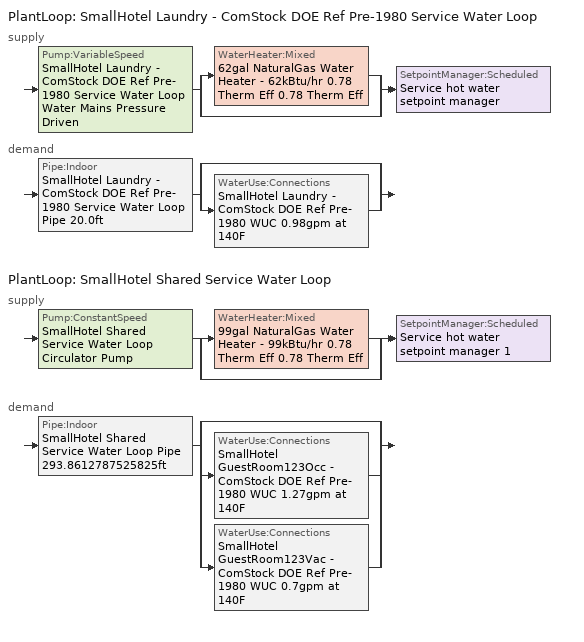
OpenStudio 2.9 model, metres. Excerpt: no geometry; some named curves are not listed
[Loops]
PlantLoop 'SmallHotel Laundry - ComStock DOE Ref Pre-1980 Service Water Loop'
 supply: Pump:VariableSpeed 'SmallHotel Laundry - ComStock DOE Ref Pre-1980 Service Water Loop Water Mains Pressure Driven' > split
  | WaterHeater:Mixed '62gal NaturalGas Water Heater - 62kBtu/hr 0.78 Therm Eff 0.78 Therm Eff'
  | bypass
  join > SetpointManager:Scheduled 'Service hot water setpoint manager'
 demand: Pipe:Indoor 'SmallHotel Laundry - ComStock DOE Ref Pre-1980 Service Water Loop Pipe 20.0ft' > split
  | bypass
  | WaterUse:Connections 'SmallHotel Laundry - ComStock DOE Ref Pre-1980 WUC 0.98gpm at 140F'
PlantLoop 'SmallHotel Shared Service Water Loop'
 supply: Pump:ConstantSpeed 'SmallHotel Shared Service Water Loop Circulator Pump' > split
  | WaterHeater:Mixed '99gal NaturalGas Water Heater - 99kBtu/hr 0.78 Therm Eff 0.78 Therm Eff'
  | bypass
  join > SetpointManager:Scheduled 'Service hot water setpoint manager 1'
 demand: Pipe:Indoor 'SmallHotel Shared Service Water Loop Pipe 293.8612787525825ft' > split
  | bypass
  | WaterUse:Connections 'SmallHotel GuestRoom123Occ - ComStock DOE Ref Pre-1980 WUC 1.27gpm at 140F'
  | WaterUse:Connections 'SmallHotel GuestRoom123Vac - ComStock DOE Ref Pre-1980 WUC 0.7gpm at 140F'
[Construction]
Uninsulated copper pipe 0.75in type L: Copper pipe 0.75in type L
Uninsulated copper pipe 0.75in type L 1: Copper pipe 0.75in type L 1
[Material] Roughness=Smooth; Thickness {m}=0.001143; Conductivity {W/m-K}=386; Density {kg/m3}=8906.27; Specific Heat {J/kg-K}=385.1856; Thermal Absorptance=0.9; Solar Absorptance=0.7; Visible Absorptance=0.7
Copper pipe 0.75in type L; Copper pipe 0.75in type L 1
[Sizing:Zone] Zone Cooling Design Supply Air Temperature Input Method=SupplyAirTemperature; Zone Cooling Design Supply Air Temperature Difference {deltaC}=11.11; Zone Heating Design Supply Air Temperature Input Method=SupplyAirTemperature; Zone Heating Design Supply Air Temperature Difference {deltaC}=11.11; Zone Heating Design Supply Air Humidity Ratio {kg-H2O/kg-air}=0.008; Cooling Design Air Flow Method=DesignDay; Heating Design Air Flow Method=DesignDay; Account for Dedicated Outdoor Air System=No; Dedicated Outdoor Air System Control Strategy=NeutralSupplyAir; Dedicated Outdoor Air Low Setpoint Temperature for Design {C}=autosize; Dedicated Outdoor Air High Setpoint Temperature for Design {C}=autosize
Name | Zone Cooling Design Supply Air Temperature {C} | Zone Heating Design Supply Air Temperature {C} | Zone Cooling Design Supply Air Humidity Ratio {kg-H2O/kg-air}
Zone SmallHotel Office B  - Story Ground; Zone SmallHotel Office C  - Story Ground; Zone SmallHotel GuestRoom123Occ A  - Story Ground; Zone SmallHotel Corridor B  - Story Ground; Zone SmallHotel GuestRoom123Occ C  - Story Ground; Zone SmallHotel GuestLounge A  - Story Ground; Zone SmallHotel GuestLounge B  - Story Ground; Zone SmallHotel GuestLounge C  - Story Ground; Zone SmallHotel GuestRoom123Vac A end_b - Story Ground; Zone SmallHotel GuestRoom123Vac B end_b - Story Ground; Zone SmallHotel GuestRoom123Vac C end_b - Story Ground; Zone SmallHotel GuestRoom123Occ A end_a - Story Top; Zone SmallHotel Corridor B end_a - Story Top; Zone SmallHotel GuestRoom123Occ C end_a - Story Top; Zone SmallHotel GuestRoom123Occ A  - Story Top; Zone SmallHotel Corridor B  - Story Top; Zone SmallHotel GuestRoom123Occ C  - Story Top; Zone SmallHotel GuestRoom123Occ A end_b - Story Top; Zone SmallHotel Corridor B end_b - Story Top; Zone SmallHotel GuestRoom123Occ C end_b - Story Top | 13.8889 | 50 | 0.008
Zone SmallHotel Storage A  - Story Ground; Zone SmallHotel Storage B  - Story Ground; Zone SmallHotel Storage C  - Story Ground; Zone SmallHotel Stair A  - Story Ground; Zone SmallHotel Stair B  - Story Ground; Zone SmallHotel Stair C  - Story Ground | 14 | 40 | 0.0085
[Zone equipment]
Zone SmallHotel GuestRoom123Vac A end_a - Story Ground: Zone SmallHotel GuestRoom123Vac A end_a - Story Ground PTHP
Zone SmallHotel GuestRoom123Vac B end_a - Story Ground: Zone SmallHotel GuestRoom123Vac B end_a - Story Ground PTHP
Zone SmallHotel GuestRoom123Vac C end_a - Story Ground: Zone SmallHotel GuestRoom123Vac C end_a - Story Ground PTHP
Zone SmallHotel GuestRoom123Vac A  - Story Ground: Zone SmallHotel GuestRoom123Vac A  - Story Ground PTHP
Zone SmallHotel GuestRoom123Vac B  - Story Ground: Zone SmallHotel GuestRoom123Vac B  - Story Ground PTHP
Zone SmallHotel GuestRoom123Vac C  - Story Ground: Zone SmallHotel GuestRoom123Vac C  - Story Ground PTHP
Zone SmallHotel Exercise A  - Story Ground: Zone SmallHotel Exercise A  - Story Ground PTHP
Zone SmallHotel Exercise B  - Story Ground: Zone SmallHotel Exercise B  - Story Ground PTHP
Zone SmallHotel Exercise C  - Story Ground: Zone SmallHotel Exercise C  - Story Ground PTHP
Zone SmallHotel Mechanical A  - Story Ground: Zone SmallHotel Mechanical A  - Story Ground PTHP
Zone SmallHotel Mechanical B  - Story Ground: Zone SmallHotel Mechanical B  - Story Ground PTHP
Zone SmallHotel Mechanical C  - Story Ground: Zone SmallHotel Mechanical C  - Story Ground PTHP
Zone SmallHotel PublicRestroom A  - Story Ground: Zone SmallHotel PublicRestroom A  - Story Ground Exhaust Fan, Zone SmallHotel PublicRestroom A  - Story Ground PTHP
Zone SmallHotel PublicRestroom B  - Story Ground: Zone SmallHotel PublicRestroom B  - Story Ground Exhaust Fan, Zone SmallHotel PublicRestroom B  - Story Ground PTHP
Zone SmallHotel PublicRestroom C  - Story Ground: Zone SmallHotel PublicRestroom C  - Story Ground Exhaust Fan, Zone SmallHotel PublicRestroom C  - Story Ground PTHP
Zone SmallHotel StaffLounge A  - Story Ground: Zone SmallHotel StaffLounge A  - Story Ground PTHP
Zone SmallHotel StaffLounge B  - Story Ground: Zone SmallHotel StaffLounge B  - Story Ground PTHP
Zone SmallHotel StaffLounge C  - Story Ground: Zone SmallHotel StaffLounge C  - Story Ground PTHP
Zone SmallHotel Meeting A  - Story Ground: Zone SmallHotel Meeting A  - Story Ground PTHP
Zone SmallHotel Meeting B  - Story Ground: Zone SmallHotel Meeting B  - Story Ground PTHP
Zone SmallHotel Meeting C  - Story Ground: Zone SmallHotel Meeting C  - Story Ground PTHP
Zone SmallHotel Laundry A  - Story Ground: Zone SmallHotel Laundry A  - Story Ground PTHP
Zone SmallHotel Laundry B  - Story Ground: Zone SmallHotel Laundry B  - Story Ground PTHP
Zone SmallHotel Laundry C  - Story Ground: Zone SmallHotel Laundry C  - Story Ground PTHP
Zone SmallHotel Office A  - Story Ground: Zone SmallHotel Office A  - Story Ground PTHP
Zone SmallHotel Office B  - Story Ground: Zone SmallHotel Office B  - Story Ground PTHP
Zone SmallHotel Office C  - Story Ground: Zone SmallHotel Office C  - Story Ground PTHP
Zone SmallHotel Storage A  - Story Ground: Zone SmallHotel Storage A  - Story Ground Electric Baseboard
Zone SmallHotel Storage B  - Story Ground: Zone SmallHotel Storage B  - Story Ground Electric Baseboard
Zone SmallHotel Storage C  - Story Ground: Zone SmallHotel Storage C  - Story Ground Electric Baseboard
Zone SmallHotel GuestRoom123Occ A  - Story Ground: Zone SmallHotel GuestRoom123Occ A  - Story Ground PTHP
Zone SmallHotel Corridor B  - Story Ground: Zone SmallHotel Corridor B  - Story Ground PTHP
Zone SmallHotel GuestRoom123Occ C  - Story Ground: Zone SmallHotel GuestRoom123Occ C  - Story Ground PTHP
Zone SmallHotel Stair A  - Story Ground: Zone SmallHotel Stair A  - Story Ground Electric Baseboard
Zone SmallHotel Stair B  - Story Ground: Zone SmallHotel Stair B  - Story Ground Electric Baseboard
Zone SmallHotel Stair C  - Story Ground: Zone SmallHotel Stair C  - Story Ground Electric Baseboard
Zone SmallHotel GuestLounge A  - Story Ground: Zone SmallHotel GuestLounge A  - Story Ground PTHP
Zone SmallHotel GuestLounge B  - Story Ground: Zone SmallHotel GuestLounge B  - Story Ground PTHP
Zone SmallHotel GuestLounge C  - Story Ground: Zone SmallHotel GuestLounge C  - Story Ground PTHP
Zone SmallHotel GuestRoom123Vac A end_b - Story Ground: Zone SmallHotel GuestRoom123Vac A end_b - Story Ground PTHP
Zone SmallHotel GuestRoom123Vac B end_b - Story Ground: Zone SmallHotel GuestRoom123Vac B end_b - Story Ground PTHP
Zone SmallHotel GuestRoom123Vac C end_b - Story Ground: Zone SmallHotel GuestRoom123Vac C end_b - Story Ground PTHP
Zone SmallHotel GuestRoom123Occ A end_a - Story Top: Zone SmallHotel GuestRoom123Occ A end_a - Story Top PTHP
Zone SmallHotel Corridor B end_a - Story Top: Zone SmallHotel Corridor B end_a - Story Top PTHP
Zone SmallHotel GuestRoom123Occ C end_a - Story Top: Zone SmallHotel GuestRoom123Occ C end_a - Story Top PTHP
Zone SmallHotel GuestRoom123Occ A  - Story Top: Zone SmallHotel GuestRoom123Occ A  - Story Top PTHP
Zone SmallHotel Corridor B  - Story Top: Zone SmallHotel Corridor B  - Story Top PTHP
Zone SmallHotel GuestRoom123Occ C  - Story Top: Zone SmallHotel GuestRoom123Occ C  - Story Top PTHP
Zone SmallHotel GuestRoom123Occ A end_b - Story Top: Zone SmallHotel GuestRoom123Occ A end_b - Story Top PTHP
Zone SmallHotel Corridor B end_b - Story Top: Zone SmallHotel Corridor B end_b - Story Top PTHP
Zone SmallHotel GuestRoom123Occ C end_b - Story Top: Zone SmallHotel GuestRoom123Occ C end_b - Story Top PTHP
[Fan:ZoneExhaust] Availability Schedule=Always On Discrete; Fan Total Efficiency=0.0273754; Pressure Rise {Pa}=124.544; Flow Fraction Schedule=Always On Discrete; System Availability Manager Coupling Mode=Decoupled
Name | Maximum Flow Rate {m3/s}
Zone SmallHotel PublicRestroom A  - Story Ground Exhaust Fan; Zone SmallHotel PublicRestroom C  - Story Ground Exhaust Fan | 0.0178953
Zone SmallHotel PublicRestroom B  - Story Ground Exhaust Fan | 0.127571
[WaterUse:Connections]
Name | Water Use Equipment Name 1
SmallHotel GuestRoom123Occ - ComStock DOE Ref Pre-1980 WUC 1.27gpm at 140F | SmallHotel GuestRoom123Occ - ComStock DOE Ref Pre-1980 Service Water Use 1.27gpm at 140F
SmallHotel GuestRoom123Vac - ComStock DOE Ref Pre-1980 WUC 0.7gpm at 140F | SmallHotel GuestRoom123Vac - ComStock DOE Ref Pre-1980 Service Water Use 0.7gpm at 140F
SmallHotel Laundry - ComStock DOE Ref Pre-1980 WUC 0.98gpm at 140F | SmallHotel Laundry - ComStock DOE Ref Pre-1980 Service Water Use 0.98gpm at 140F
[WaterUse:Equipment:Definition] Target Temperature Schedule=Mixed Water At Faucet Temp - 140F; Sensible Fraction Schedule=Fraction Sensible - 0.2; Latent Fraction Schedule=Fraction Latent - 0.05
Name | Peak Flow Rate {m3/s}
SmallHotel GuestRoom123Occ - ComStock DOE Ref Pre-1980 Service Water Use Def 1.27gpm | 8.02305e-05
SmallHotel GuestRoom123Vac - ComStock DOE Ref Pre-1980 Service Water Use Def 0.7gpm | 4.38604e-05
SmallHotel Laundry - ComStock DOE Ref Pre-1980 Service Water Use Def 0.98gpm | 6.16747e-05
[WaterUse:Equipment]
Name | Water Use Equipment Definition | Flow Rate Fraction Schedule
SmallHotel GuestRoom123Occ - ComStock DOE Ref Pre-1980 Service Water Use 1.27gpm at 140F | SmallHotel GuestRoom123Occ - ComStock DOE Ref Pre-1980 Service Water Use Def 1.27gpm | HotelSmall GuestRoom_SHW_Sch
SmallHotel GuestRoom123Vac - ComStock DOE Ref Pre-1980 Service Water Use 0.7gpm at 140F | SmallHotel GuestRoom123Vac - ComStock DOE Ref Pre-1980 Service Water Use Def 0.7gpm | HotelSmall GuestRoom_SHW_Sch
SmallHotel Laundry - ComStock DOE Ref Pre-1980 Service Water Use 0.98gpm at 140F | SmallHotel Laundry - ComStock DOE Ref Pre-1980 Service Water Use Def 0.98gpm | HotelSmall LaundryRoom_SHW_Sch
[PlantLoop] Glycol Concentration=0; Maximum Loop Temperature {C}=60; Minimum Loop Temperature {C}=10; Plant Loop Volume {m3}=Autocalculate; Load Distribution Scheme=Optimal
SmallHotel Laundry - ComStock DOE Ref Pre-1980 Service Water Loop; SmallHotel Shared Service Water Loop
[Sizing:Plant] Loop Type=Heating; Design Loop Exit Temperature {C}=60; Loop Design Temperature Difference {deltaC}=5; Sizing Option=NonCoincident; Zone Timesteps in Averaging Window=1; Coincident Sizing Factor Mode=None
SmallHotel Laundry - ComStock DOE Ref Pre-1980 Service Water Loop; SmallHotel Shared Service Water Loop
[SetpointManager:Scheduled] Control Variable=Temperature; Schedule=Service Water Loop Temp - 140F
Name | Setpoint Node or NodeList
Service hot water setpoint manager | SmallHotel Laundry - ComStock DOE Ref Pre-1980 Service Water Loop Supply Outlet Node
Service hot water setpoint manager 1 | SmallHotel Shared Service Water Loop Supply Outlet Node
[Pump:VariableSpeed]
SmallHotel Laundry - ComStock DOE Ref Pre-1980 Service Water Loop Water Mains Pressure Driven: Rated Pump Head {Pa}=0.001; Motor Efficiency=0.825; Coefficient 1 of the Part Load Performance Curve=0; Coefficient 2 of the Part Load Performance Curve=3.2485; Coefficient 3 of the Part Load Performance Curve=-4.7443; Coefficient 4 of the Part Load Performance Curve=2.5294; Pump Control Type=Intermittent; Skin Loss Radiative Fraction=0.5; Design Power Sizing Method=PowerPerFlowPerPressure; Design Electric Power per Unit Flow Rate {W/(m3/s)}=348701.1; Design Shaft Power per Unit Flow Rate per Unit Head {W-s/m3-Pa}=1.28205; Design Minimum Flow Rate Fraction=0
[WaterHeater:Mixed] Setpoint Temperature Schedule=Service Water Loop Temp - 140F; Deadband Temperature Difference {deltaC}=2; Maximum Temperature Limit {C}=60; Heater Control Type=Cycle; Heater Fuel Type=NaturalGas; Heater Thermal Efficiency=0.78; Off Cycle Parasitic Fuel Consumption Rate {W}=0; Off Cycle Parasitic Fuel Type=NaturalGas; Off Cycle Parasitic Heat Fraction to Tank=0; On Cycle Parasitic Fuel Consumption Rate {W}=0; On Cycle Parasitic Fuel Type=NaturalGas; On Cycle Parasitic Heat Fraction to Tank=0; Ambient Temperature Indicator=Schedule; Ambient Temperature Schedule=Water Heater Ambient Temp Schedule - 70.0f; Off Cycle Loss Coefficient to Ambient Temperature {W/K}=5.99799; On Cycle Loss Coefficient to Ambient Temperature {W/K}=5.99799; Use Side Effectiveness=1; Source Side Effectiveness=1; Use Side Design Flow Rate {m3/s}=autosize; Source Side Design Flow Rate {m3/s}=autosize; Indirect Water Heating Recovery Time {hr}=1.5; Source Side Flow Control Mode=IndirectHeatPrimarySetpoint
Name | Tank Volume {m3} | Heater Maximum Capacity {W}
62gal NaturalGas Water Heater - 62kBtu/hr 0.78 Therm Eff 0.78 Therm Eff | 0.23313 | 18049.2
99gal NaturalGas Water Heater - 99kBtu/hr 0.78 Therm Eff 0.78 Therm Eff | 0.375251 | 29052.4
[Pipe:Indoor] Environment Type=Schedule; Pipe Inside Diameter {m}=0.019939
Name | Construction | Ambient Temperature Schedule | Ambient Air Velocity Schedule | Pipe Length {m}
SmallHotel Laundry - ComStock DOE Ref Pre-1980 Service Water Loop Pipe 20.0ft | Uninsulated copper pipe 0.75in type L | SmallHotel Laundry - ComStock DOE Ref Pre-1980 Service Water Loop Piping Air Temp - 70F | SmallHotel Laundry - ComStock DOE Ref Pre-1980 Service Water Loop Piping Air Velocity - 0.67mph | 6.096
SmallHotel Shared Service Water Loop Pipe 293.8612787525825ft | Uninsulated copper pipe 0.75in type L 1 | SmallHotel Shared Service Water Loop Piping Air Temp - 70F | SmallHotel Shared Service Water Loop Piping Air Velocity - 0.67mph | 89.5689
[Pump:ConstantSpeed]
SmallHotel Shared Service Water Loop Circulator Pump: Rated Flow Rate {m3/s}=autosize; Rated Pump Head {Pa}=29890.7; Rated Power Consumption {W}=autosize; Motor Efficiency=0.825; Fraction of Motor Inefficiencies to Fluid Stream=0; Pump Control Type=Intermittent; Design Power Sizing Method=PowerPerFlowPerPressure; Design Electric Power per Unit Flow Rate {W/(m3/s)}=348701.1; Design Shaft Power per Unit Flow Rate per Unit Head {W-s/m3-Pa}=1.28205
[Fan:OnOff] Availability Schedule=Always On Discrete; Fan Total Efficiency=0.1595; Pressure Rise {Pa}=331.288; Maximum Flow Rate {m3/s}=autosize; Motor Efficiency=0.29; Motor In Airstream Fraction=1
Name | Fan Power Ratio Function of Speed Ratio Curve | Fan Efficiency Ratio Function of Speed Ratio Curve
Zone SmallHotel GuestRoom123Occ A  - Story Ground PTHP Fan | Fan On Off Power Curve | Fan On Off Efficiency Curve
Zone SmallHotel GuestRoom123Occ C  - Story Ground PTHP Fan | Fan On Off Power Curve 1 | Fan On Off Efficiency Curve 1
Zone SmallHotel GuestRoom123Vac A  - Story Ground PTHP Fan | Fan On Off Power Curve 2 | Fan On Off Efficiency Curve 2
Zone SmallHotel GuestRoom123Vac A end_a - Story Ground PTHP Fan | Fan On Off Power Curve 3 | Fan On Off Efficiency Curve 3
Zone SmallHotel GuestRoom123Vac A end_b - Story Ground PTHP Fan | Fan On Off Power Curve 4 | Fan On Off Efficiency Curve 4
Zone SmallHotel GuestRoom123Vac B  - Story Ground PTHP Fan | Fan On Off Power Curve 5 | Fan On Off Efficiency Curve 5
Zone SmallHotel GuestRoom123Vac B end_a - Story Ground PTHP Fan | Fan On Off Power Curve 6 | Fan On Off Efficiency Curve 6
Zone SmallHotel GuestRoom123Vac B end_b - Story Ground PTHP Fan | Fan On Off Power Curve 7 | Fan On Off Efficiency Curve 7
Zone SmallHotel GuestRoom123Vac C  - Story Ground PTHP Fan | Fan On Off Power Curve 8 | Fan On Off Efficiency Curve 8
Zone SmallHotel GuestRoom123Vac C end_a - Story Ground PTHP Fan | Fan On Off Power Curve 9 | Fan On Off Efficiency Curve 9
Zone SmallHotel GuestRoom123Vac C end_b - Story Ground PTHP Fan | Fan On Off Power Curve 10 | Fan On Off Efficiency Curve 10
Zone SmallHotel Corridor B  - Story Ground PTHP Fan | Fan On Off Power Curve 11 | Fan On Off Efficiency Curve 11
Zone SmallHotel Exercise A  - Story Ground PTHP Fan | Fan On Off Power Curve 12 | Fan On Off Efficiency Curve 12
Zone SmallHotel Exercise B  - Story Ground PTHP Fan | Fan On Off Power Curve 13 | Fan On Off Efficiency Curve 13
Zone SmallHotel Exercise C  - Story Ground PTHP Fan | Fan On Off Power Curve 14 | Fan On Off Efficiency Curve 14
Zone SmallHotel GuestLounge A  - Story Ground PTHP Fan | Fan On Off Power Curve 15 | Fan On Off Efficiency Curve 15
Zone SmallHotel GuestLounge B  - Story Ground PTHP Fan | Fan On Off Power Curve 16 | Fan On Off Efficiency Curve 16
Zone SmallHotel GuestLounge C  - Story Ground PTHP Fan | Fan On Off Power Curve 17 | Fan On Off Efficiency Curve 17
Zone SmallHotel Laundry A  - Story Ground PTHP Fan | Fan On Off Power Curve 18 | Fan On Off Efficiency Curve 18
Zone SmallHotel Laundry B  - Story Ground PTHP Fan | Fan On Off Power Curve 19 | Fan On Off Efficiency Curve 19
Zone SmallHotel Laundry C  - Story Ground PTHP Fan | Fan On Off Power Curve 20 | Fan On Off Efficiency Curve 20
Zone SmallHotel Mechanical A  - Story Ground PTHP Fan | Fan On Off Power Curve 21 | Fan On Off Efficiency Curve 21
Zone SmallHotel Mechanical B  - Story Ground PTHP Fan | Fan On Off Power Curve 22 | Fan On Off Efficiency Curve 22
Zone SmallHotel Mechanical C  - Story Ground PTHP Fan | Fan On Off Power Curve 23 | Fan On Off Efficiency Curve 23
Zone SmallHotel Meeting A  - Story Ground PTHP Fan | Fan On Off Power Curve 24 | Fan On Off Efficiency Curve 24
Zone SmallHotel Meeting B  - Story Ground PTHP Fan | Fan On Off Power Curve 25 | Fan On Off Efficiency Curve 25
Zone SmallHotel Meeting C  - Story Ground PTHP Fan | Fan On Off Power Curve 26 | Fan On Off Efficiency Curve 26
Zone SmallHotel Office A  - Story Ground PTHP Fan | Fan On Off Power Curve 27 | Fan On Off Efficiency Curve 27
Zone SmallHotel Office B  - Story Ground PTHP Fan | Fan On Off Power Curve 28 | Fan On Off Efficiency Curve 28
Zone SmallHotel Office C  - Story Ground PTHP Fan | Fan On Off Power Curve 29 | Fan On Off Efficiency Curve 29
Zone SmallHotel PublicRestroom A  - Story Ground PTHP Fan | Fan On Off Power Curve 30 | Fan On Off Efficiency Curve 30
Zone SmallHotel PublicRestroom B  - Story Ground PTHP Fan | Fan On Off Power Curve 31 | Fan On Off Efficiency Curve 31
Zone SmallHotel PublicRestroom C  - Story Ground PTHP Fan | Fan On Off Power Curve 32 | Fan On Off Efficiency Curve 32
Zone SmallHotel StaffLounge A  - Story Ground PTHP Fan | Fan On Off Power Curve 33 | Fan On Off Efficiency Curve 33
Zone SmallHotel StaffLounge B  - Story Ground PTHP Fan | Fan On Off Power Curve 34 | Fan On Off Efficiency Curve 34
Zone SmallHotel StaffLounge C  - Story Ground PTHP Fan | Fan On Off Power Curve 35 | Fan On Off Efficiency Curve 35
Zone SmallHotel GuestRoom123Occ A  - Story Top PTHP Fan | Fan On Off Power Curve 36 | Fan On Off Efficiency Curve 36
Zone SmallHotel GuestRoom123Occ A end_a - Story Top PTHP Fan | Fan On Off Power Curve 37 | Fan On Off Efficiency Curve 37
Zone SmallHotel GuestRoom123Occ A end_b - Story Top PTHP Fan | Fan On Off Power Curve 38 | Fan On Off Efficiency Curve 38
Zone SmallHotel GuestRoom123Occ C  - Story Top PTHP Fan | Fan On Off Power Curve 39 | Fan On Off Efficiency Curve 39
Zone SmallHotel GuestRoom123Occ C end_a - Story Top PTHP Fan | Fan On Off Power Curve 40 | Fan On Off Efficiency Curve 40
Zone SmallHotel GuestRoom123Occ C end_b - Story Top PTHP Fan | Fan On Off Power Curve 41 | Fan On Off Efficiency Curve 41
Zone SmallHotel Corridor B  - Story Top PTHP Fan | Fan On Off Power Curve 42 | Fan On Off Efficiency Curve 42
Zone SmallHotel Corridor B end_a - Story Top PTHP Fan | Fan On Off Power Curve 43 | Fan On Off Efficiency Curve 43
Zone SmallHotel Corridor B end_b - Story Top PTHP Fan | Fan On Off Power Curve 44 | Fan On Off Efficiency Curve 44
[Coil:Heating:DX:SingleSpeed] Availability Schedule=Always On Discrete; Rated Total Heating Capacity {W}=Autosize; Rated Air Flow Rate {m3/s}=Autosize; Rated Supply Fan Power Per Volume Flow Rate {W/(m3/s)}=773.3; Total Heating Capacity Function of Temperature Curve=DXHEAT-NECB2011-REF-CAPFT; Total Heating Capacity Function of Flow Fraction Curve=DXHEAT-NECB2011-REF-CAPFFLOW; Energy Input Ratio Function of Temperature Curve=DXHEAT-NECB2011-REF-EIRFT; Energy Input Ratio Function of Flow Fraction Curve=DXHEAT-NECB2011-REF-EIRFFLOW; Part Load Fraction Correlation Curve=DXHEAT-NECB2011-REF-PLFFPLR; Defrost Strategy=ReverseCycle; Defrost Control=OnDemand; Defrost Time Period Fraction=0.166667; Resistive Defrost Heater Capacity {W}=2000
Name | Rated COP {W/W} | Defrost Energy Input Ratio Function of Temperature Curve
Zone SmallHotel GuestRoom123Occ A  - Story Ground PTHP Htg Coil 16 Clg kBtu/hr 2.5COPH 17 Clg kBtu/hr 2.5COPH | 2.67202 | Zone SmallHotel GuestRoom123Occ A  - Story Ground PTHP Htg Coil Defrost EIR Func of Temp Curve
Zone SmallHotel GuestRoom123Occ C  - Story Ground PTHP Htg Coil 15 Clg kBtu/hr 2.5COPH 16 Clg kBtu/hr 2.5COPH | 2.67161 | Zone SmallHotel GuestRoom123Occ C  - Story Ground PTHP Htg Coil Defrost EIR Func of Temp Curve
Zone SmallHotel GuestRoom123Vac A  - Story Ground PTHP Htg Coil 14 Clg kBtu/hr 2.5COPH 16 Clg kBtu/hr 2.5COPH | 2.6714 | Zone SmallHotel GuestRoom123Vac A  - Story Ground PTHP Htg Coil Defrost EIR Func of Temp Curve
Zone SmallHotel GuestRoom123Vac A end_a - Story Ground PTHP Htg Coil 7 Clg kBtu/hr 2.7COPH 8 Clg kBtu/hr 2.7COPH | 2.85862 | Zone SmallHotel GuestRoom123Vac A end_a - Story Ground PTHP Htg Coil Defrost EIR Func of Temp Curve
Zone SmallHotel GuestRoom123Vac A end_b - Story Ground PTHP Htg Coil 8 Clg kBtu/hr 2.7COPH 9 Clg kBtu/hr 2.7COPH | 2.84114 | Zone SmallHotel GuestRoom123Vac A end_b - Story Ground PTHP Htg Coil Defrost EIR Func of Temp Curve
Zone SmallHotel GuestRoom123Vac B  - Story Ground PTHP Htg Coil 54 Clg kBtu/hr 2.5COPH 59 Clg kBtu/hr 2.5COPH | 2.68766 | Zone SmallHotel GuestRoom123Vac B  - Story Ground PTHP Htg Coil Defrost EIR Func of Temp Curve
Zone SmallHotel GuestRoom123Vac B end_a - Story Ground PTHP Htg Coil 28 Clg kBtu/hr 2.5COPH 31 Clg kBtu/hr 2.5COPH | 2.67707 | Zone SmallHotel GuestRoom123Vac B end_a - Story Ground PTHP Htg Coil Defrost EIR Func of Temp Curve
Zone SmallHotel GuestRoom123Vac B end_b - Story Ground PTHP Htg Coil 37 Clg kBtu/hr 2.5COPH 42 Clg kBtu/hr 2.5COPH | 2.68135 | Zone SmallHotel GuestRoom123Vac B end_b - Story Ground PTHP Htg Coil Defrost EIR Func of Temp Curve
Zone SmallHotel GuestRoom123Vac C  - Story Ground PTHP Htg Coil 13 Clg kBtu/hr 2.6COPH 15 Clg kBtu/hr 2.5COPH | 2.67639 | Zone SmallHotel GuestRoom123Vac C  - Story Ground PTHP Htg Coil Defrost EIR Func of Temp Curve
Zone SmallHotel GuestRoom123Vac C end_a - Story Ground PTHP Htg Coil 6 Clg kBtu/hr 2.7COPH 7 Clg kBtu/hr 2.7COPH | 2.8854 | Zone SmallHotel GuestRoom123Vac C end_a - Story Ground PTHP Htg Coil Defrost EIR Func of Temp Curve
Zone SmallHotel GuestRoom123Vac C end_b - Story Ground PTHP Htg Coil 7 Clg kBtu/hr 2.7COPH 8 Clg kBtu/hr 2.7COPH | 2.86982 | Zone SmallHotel GuestRoom123Vac C end_b - Story Ground PTHP Htg Coil Defrost EIR Func of Temp Curve
Zone SmallHotel Corridor B  - Story Ground PTHP Htg Coil 4 Clg kBtu/hr 2.7COPH 4 Clg kBtu/hr 2.7COPH | 2.88825 | Zone SmallHotel Corridor B  - Story Ground PTHP Htg Coil Defrost EIR Func of Temp Curve
Zone SmallHotel Exercise A  - Story Ground PTHP Htg Coil 4 Clg kBtu/hr 2.7COPH 4 Clg kBtu/hr 2.7COPH | 2.88824 | Zone SmallHotel Exercise A  - Story Ground PTHP Htg Coil Defrost EIR Func of Temp Curve
Zone SmallHotel Exercise B  - Story Ground PTHP Htg Coil 26 Clg kBtu/hr 2.5COPH 28 Clg kBtu/hr 2.5COPH | 2.67592 | Zone SmallHotel Exercise B  - Story Ground PTHP Htg Coil Defrost EIR Func of Temp Curve
Zone SmallHotel Exercise C  - Story Ground PTHP Htg Coil 4 Clg kBtu/hr 2.7COPH 4 Clg kBtu/hr 2.7COPH | 2.88832 | Zone SmallHotel Exercise C  - Story Ground PTHP Htg Coil Defrost EIR Func of Temp Curve
Zone SmallHotel GuestLounge A  - Story Ground PTHP Htg Coil 11 Clg kBtu/hr 2.6COPH 12 Clg kBtu/hr 2.6COPH | 2.76035 | Zone SmallHotel GuestLounge A  - Story Ground PTHP Htg Coil Defrost EIR Func of Temp Curve
Zone SmallHotel GuestLounge B  - Story Ground PTHP Htg Coil 49 Clg kBtu/hr 2.5COPH 49 Clg kBtu/hr 2.5COPH | 2.68391 | Zone SmallHotel GuestLounge B  - Story Ground PTHP Htg Coil Defrost EIR Func of Temp Curve
Zone SmallHotel GuestLounge C  - Story Ground PTHP Htg Coil 10 Clg kBtu/hr 2.6COPH 11 Clg kBtu/hr 2.6COPH | 2.7804 | Zone SmallHotel GuestLounge C  - Story Ground PTHP Htg Coil Defrost EIR Func of Temp Curve
Zone SmallHotel Laundry A  - Story Ground PTHP Htg Coil 8 Clg kBtu/hr 2.7COPH 9 Clg kBtu/hr 2.7COPH | 2.83401 | Zone SmallHotel Laundry A  - Story Ground PTHP Htg Coil Defrost EIR Func of Temp Curve
Zone SmallHotel Laundry B  - Story Ground PTHP Htg Coil 46 Clg kBtu/hr 2.5COPH 51 Clg kBtu/hr 2.5COPH | 2.68459 | Zone SmallHotel Laundry B  - Story Ground PTHP Htg Coil Defrost EIR Func of Temp Curve
Zone SmallHotel Laundry C  - Story Ground PTHP Htg Coil 8 Clg kBtu/hr 2.7COPH 8 Clg kBtu/hr 2.7COPH | 2.85128 | Zone SmallHotel Laundry C  - Story Ground PTHP Htg Coil Defrost EIR Func of Temp Curve
Zone SmallHotel Mechanical A  - Story Ground PTHP Htg Coil 1 Clg kBtu/hr 2.7COPH 1 Clg kBtu/hr 2.7COPH | 2.88698 | Zone SmallHotel Mechanical A  - Story Ground PTHP Htg Coil Defrost EIR Func of Temp Curve
Zone SmallHotel Mechanical B  - Story Ground PTHP Htg Coil 5 Clg kBtu/hr 2.7COPH 5 Clg kBtu/hr 2.7COPH | 2.88841 | Zone SmallHotel Mechanical B  - Story Ground PTHP Htg Coil Defrost EIR Func of Temp Curve
Zone SmallHotel Mechanical C  - Story Ground PTHP Htg Coil 1 Clg kBtu/hr 2.7COPH 1 Clg kBtu/hr 2.7COPH | 2.88699 | Zone SmallHotel Mechanical C  - Story Ground PTHP Htg Coil Defrost EIR Func of Temp Curve
Zone SmallHotel Meeting A  - Story Ground PTHP Htg Coil 7 Clg kBtu/hr 2.7COPH 7 Clg kBtu/hr 2.7COPH | 2.88919 | Zone SmallHotel Meeting A  - Story Ground PTHP Htg Coil Defrost EIR Func of Temp Curve
Zone SmallHotel Meeting B  - Story Ground PTHP Htg Coil 31 Clg kBtu/hr 2.5COPH 31 Clg kBtu/hr 2.5COPH | 2.67702 | Zone SmallHotel Meeting B  - Story Ground PTHP Htg Coil Defrost EIR Func of Temp Curve
Zone SmallHotel Meeting C  - Story Ground PTHP Htg Coil 6 Clg kBtu/hr 2.7COPH 6 Clg kBtu/hr 2.7COPH | 2.88911 | Zone SmallHotel Meeting C  - Story Ground PTHP Htg Coil Defrost EIR Func of Temp Curve
Zone SmallHotel Office A  - Story Ground PTHP Htg Coil 6 Clg kBtu/hr 2.7COPH 7 Clg kBtu/hr 2.7COPH | 2.88917 | Zone SmallHotel Office A  - Story Ground PTHP Htg Coil Defrost EIR Func of Temp Curve
Zone SmallHotel Office B  - Story Ground PTHP Htg Coil 27 Clg kBtu/hr 2.5COPH 28 Clg kBtu/hr 2.5COPH | 2.67618 | Zone SmallHotel Office B  - Story Ground PTHP Htg Coil Defrost EIR Func of Temp Curve
Zone SmallHotel Office C  - Story Ground PTHP Htg Coil 5 Clg kBtu/hr 2.7COPH 6 Clg kBtu/hr 2.7COPH | 2.88894 | Zone SmallHotel Office C  - Story Ground PTHP Htg Coil Defrost EIR Func of Temp Curve
Zone SmallHotel PublicRestroom A  - Story Ground PTHP Htg Coil 1 Clg kBtu/hr 2.7COPH 1 Clg kBtu/hr 2.7COPH | 2.88702 | Zone SmallHotel PublicRestroom A  - Story Ground PTHP Htg Coil Defrost EIR Func of Temp Curve
Zone SmallHotel PublicRestroom B  - Story Ground PTHP Htg Coil 5 Clg kBtu/hr 2.7COPH 4 Clg kBtu/hr 2.7COPH | 2.88829 | Zone SmallHotel PublicRestroom B  - Story Ground PTHP Htg Coil Defrost EIR Func of Temp Curve
Zone SmallHotel PublicRestroom C  - Story Ground PTHP Htg Coil 1 Clg kBtu/hr 2.7COPH 1 Clg kBtu/hr 2.7COPH | 2.88699 | Zone SmallHotel PublicRestroom C  - Story Ground PTHP Htg Coil Defrost EIR Func of Temp Curve
Zone SmallHotel StaffLounge A  - Story Ground PTHP Htg Coil 3 Clg kBtu/hr 2.7COPH 3 Clg kBtu/hr 2.7COPH | 2.88791 | Zone SmallHotel StaffLounge A  - Story Ground PTHP Htg Coil Defrost EIR Func of Temp Curve
Zone SmallHotel StaffLounge B  - Story Ground PTHP Htg Coil 18 Clg kBtu/hr 2.5COPH 17 Clg kBtu/hr 2.5COPH | 2.67211 | Zone SmallHotel StaffLounge B  - Story Ground PTHP Htg Coil Defrost EIR Func of Temp Curve
Zone SmallHotel StaffLounge C  - Story Ground PTHP Htg Coil 3 Clg kBtu/hr 2.7COPH 3 Clg kBtu/hr 2.7COPH | 2.88782 | Zone SmallHotel StaffLounge C  - Story Ground PTHP Htg Coil Defrost EIR Func of Temp Curve
Zone SmallHotel GuestRoom123Occ A  - Story Top PTHP Htg Coil 187 Clg kBtu/hr 2.5COPH 202 Clg kBtu/hr 2.5COPH | 2.74053 | Zone SmallHotel GuestRoom123Occ A  - Story Top PTHP Htg Coil Defrost EIR Func of Temp Curve
Zone SmallHotel GuestRoom123Occ A end_a - Story Top PTHP Htg Coil 32 Clg kBtu/hr 2.5COPH 34 Clg kBtu/hr 2.5COPH | 2.67835 | Zone SmallHotel GuestRoom123Occ A end_a - Story Top PTHP Htg Coil Defrost EIR Func of Temp Curve
Zone SmallHotel GuestRoom123Occ A end_b - Story Top PTHP Htg Coil 38 Clg kBtu/hr 2.5COPH 37 Clg kBtu/hr 2.5COPH | 2.67948 | Zone SmallHotel GuestRoom123Occ A end_b - Story Top PTHP Htg Coil Defrost EIR Func of Temp Curve
Zone SmallHotel GuestRoom123Occ C  - Story Top PTHP Htg Coil 177 Clg kBtu/hr 2.5COPH 192 Clg kBtu/hr 2.5COPH | 2.73677 | Zone SmallHotel GuestRoom123Occ C  - Story Top PTHP Htg Coil Defrost EIR Func of Temp Curve
Zone SmallHotel GuestRoom123Occ C end_a - Story Top PTHP Htg Coil 30 Clg kBtu/hr 2.5COPH 33 Clg kBtu/hr 2.5COPH | 2.67784 | Zone SmallHotel GuestRoom123Occ C end_a - Story Top PTHP Htg Coil Defrost EIR Func of Temp Curve
Zone SmallHotel GuestRoom123Occ C end_b - Story Top PTHP Htg Coil 37 Clg kBtu/hr 2.5COPH 36 Clg kBtu/hr 2.5COPH | 2.67913 | Zone SmallHotel GuestRoom123Occ C end_b - Story Top PTHP Htg Coil Defrost EIR Func of Temp Curve
Zone SmallHotel Corridor B  - Story Top PTHP Htg Coil 64 Clg kBtu/hr 2.5COPH 64 Clg kBtu/hr 2.5COPH | 2.68922 | Zone SmallHotel Corridor B  - Story Top PTHP Htg Coil Defrost EIR Func of Temp Curve
Zone SmallHotel Corridor B end_a - Story Top PTHP Htg Coil 12 Clg kBtu/hr 2.6COPH 13 Clg kBtu/hr 2.6COPH | 2.73166 | Zone SmallHotel Corridor B end_a - Story Top PTHP Htg Coil Defrost EIR Func of Temp Curve
Zone SmallHotel Corridor B end_b - Story Top PTHP Htg Coil 17 Clg kBtu/hr 2.5COPH 16 Clg kBtu/hr 2.5COPH | 2.67163 | Zone SmallHotel Corridor B end_b - Story Top PTHP Htg Coil Defrost EIR Func of Temp Curve
[Coil:Cooling:DX:SingleSpeed] Availability Schedule=Always On Discrete; Rated Total Cooling Capacity {W}=autosize; Rated Sensible Heat Ratio=autosize; Rated Air Flow Rate {m3/s}=autosize; Rated Evaporator Fan Power Per Volume Flow Rate {W/(m3/s)}=773.3; Total Cooling Capacity Function of Temperature Curve=HPACCoolCapFT; Total Cooling Capacity Function of Flow Fraction Curve=HPACCoolCapFFF; Energy Input Ratio Function of Temperature Curve=HPACCOOLEIRFT; Energy Input Ratio Function of Flow Fraction Curve=HPACCOOLEIRFFF; Part Load Fraction Correlation Curve=HPACCOOLPLFFPLR; Condenser Type=AirCooled; Evaporative Condenser Effectiveness=0; Evaporative Condenser Air Flow Rate {m3/s}=Autosize; Evaporative Condenser Pump Rated Power Consumption {W}=Autosize; Crankcase Heater Capacity {W}=0; Maximum Outdoor Dry-Bulb Temperature for Crankcase Heater Operation {C}=0; Basin Heater Capacity {W/K}=0; Basin Heater Setpoint Temperature {C}=10
Name | Rated COP {W/W}
Zone SmallHotel GuestRoom123Occ A  - Story Ground PTHP Clg Coil 16kBtu/hr 7.6EER 17kBtu/hr 7.6EER; Zone SmallHotel GuestRoom123Occ C  - Story Ground PTHP Clg Coil 15kBtu/hr 7.7EER 16kBtu/hr 7.6EER; Zone SmallHotel GuestRoom123Vac A  - Story Ground PTHP Clg Coil 14kBtu/hr 7.8EER 16kBtu/hr 7.6EER; Zone SmallHotel GuestRoom123Vac B  - Story Ground PTHP Clg Coil 54kBtu/hr 7.6EER 59kBtu/hr 7.6EER; Zone SmallHotel GuestRoom123Vac B end_a - Story Ground PTHP Clg Coil 28kBtu/hr 7.6EER 31kBtu/hr 7.6EER; Zone SmallHotel GuestRoom123Vac B end_b - Story Ground PTHP Clg Coil 37kBtu/hr 7.6EER 42kBtu/hr 7.6EER; Zone SmallHotel Exercise B  - Story Ground PTHP Clg Coil 26kBtu/hr 7.6EER 28kBtu/hr 7.6EER; Zone SmallHotel GuestLounge B  - Story Ground PTHP Clg Coil 49kBtu/hr 7.6EER 49kBtu/hr 7.6EER; Zone SmallHotel Laundry B  - Story Ground PTHP Clg Coil 46kBtu/hr 7.6EER 51kBtu/hr 7.6EER; Zone SmallHotel Meeting B  - Story Ground PTHP Clg Coil 31kBtu/hr 7.6EER 31kBtu/hr 7.6EER; Zone SmallHotel Office B  - Story Ground PTHP Clg Coil 27kBtu/hr 7.6EER 28kBtu/hr 7.6EER; Zone SmallHotel StaffLounge B  - Story Ground PTHP Clg Coil 18kBtu/hr 7.6EER 17kBtu/hr 7.6EER; Zone SmallHotel GuestRoom123Occ A  - Story Top PTHP Clg Coil 187kBtu/hr 7.6EER 202kBtu/hr 7.6EER; Zone SmallHotel GuestRoom123Occ A end_a - Story Top PTHP Clg Coil 32kBtu/hr 7.6EER 34kBtu/hr 7.6EER; Zone SmallHotel GuestRoom123Occ A end_b - Story Top PTHP Clg Coil 38kBtu/hr 7.6EER 37kBtu/hr 7.6EER; Zone SmallHotel GuestRoom123Occ C  - Story Top PTHP Clg Coil 177kBtu/hr 7.6EER 192kBtu/hr 7.6EER; Zone SmallHotel GuestRoom123Occ C end_a - Story Top PTHP Clg Coil 30kBtu/hr 7.6EER 33kBtu/hr 7.6EER; Zone SmallHotel GuestRoom123Occ C end_b - Story Top PTHP Clg Coil 37kBtu/hr 7.6EER 36kBtu/hr 7.6EER; Zone SmallHotel Corridor B  - Story Top PTHP Clg Coil 64kBtu/hr 7.6EER 64kBtu/hr 7.6EER; Zone SmallHotel Corridor B end_b - Story Top PTHP Clg Coil 17kBtu/hr 7.6EER 16kBtu/hr 7.6EER | 2.6668
Zone SmallHotel GuestRoom123Vac A end_a - Story Ground PTHP Clg Coil 7kBtu/hr 8.8EER 8kBtu/hr 8.7EER | 3.03292
Zone SmallHotel GuestRoom123Vac A end_b - Story Ground PTHP Clg Coil 8kBtu/hr 8.8EER 9kBtu/hr 8.6EER | 2.99874
Zone SmallHotel GuestRoom123Vac C  - Story Ground PTHP Clg Coil 13kBtu/hr 7.9EER 15kBtu/hr 7.6EER | 2.67693
Zone SmallHotel GuestRoom123Vac C end_a - Story Ground PTHP Clg Coil 6kBtu/hr 8.9EER 7kBtu/hr 8.9EER | 3.08529
Zone SmallHotel GuestRoom123Vac C end_b - Story Ground PTHP Clg Coil 7kBtu/hr 8.9EER 8kBtu/hr 8.8EER | 3.05481
Zone SmallHotel Corridor B  - Story Ground PTHP Clg Coil 4kBtu/hr 8.9EER 4kBtu/hr 8.9EER; Zone SmallHotel Exercise A  - Story Ground PTHP Clg Coil 4kBtu/hr 8.9EER 4kBtu/hr 8.9EER; Zone SmallHotel Exercise C  - Story Ground PTHP Clg Coil 4kBtu/hr 8.9EER 4kBtu/hr 8.9EER; Zone SmallHotel Mechanical A  - Story Ground PTHP Clg Coil 1kBtu/hr 8.9EER 1kBtu/hr 8.9EER; Zone SmallHotel Mechanical B  - Story Ground PTHP Clg Coil 5kBtu/hr 8.9EER 5kBtu/hr 8.9EER; Zone SmallHotel Mechanical C  - Story Ground PTHP Clg Coil 1kBtu/hr 8.9EER 1kBtu/hr 8.9EER; Zone SmallHotel Meeting A  - Story Ground PTHP Clg Coil 7kBtu/hr 8.9EER 7kBtu/hr 8.9EER; Zone SmallHotel Meeting C  - Story Ground PTHP Clg Coil 6kBtu/hr 8.9EER 6kBtu/hr 8.9EER; Zone SmallHotel Office A  - Story Ground PTHP Clg Coil 6kBtu/hr 8.9EER 7kBtu/hr 8.9EER; Zone SmallHotel Office C  - Story Ground PTHP Clg Coil 5kBtu/hr 8.9EER 6kBtu/hr 8.9EER; Zone SmallHotel PublicRestroom A  - Story Ground PTHP Clg Coil 1kBtu/hr 8.9EER 1kBtu/hr 8.9EER; Zone SmallHotel PublicRestroom B  - Story Ground PTHP Clg Coil 5kBtu/hr 8.9EER 4kBtu/hr 8.9EER; Zone SmallHotel PublicRestroom C  - Story Ground PTHP Clg Coil 1kBtu/hr 8.9EER 1kBtu/hr 8.9EER; Zone SmallHotel StaffLounge A  - Story Ground PTHP Clg Coil 3kBtu/hr 8.9EER 3kBtu/hr 8.9EER; Zone SmallHotel StaffLounge C  - Story Ground PTHP Clg Coil 3kBtu/hr 8.9EER 3kBtu/hr 8.9EER | 3.09297
Zone SmallHotel GuestLounge A  - Story Ground PTHP Clg Coil 11kBtu/hr 8.2EER 12kBtu/hr 8.1EER | 2.84086
Zone SmallHotel GuestLounge C  - Story Ground PTHP Clg Coil 10kBtu/hr 8.4EER 11kBtu/hr 8.2EER | 2.88003
Zone SmallHotel Laundry A  - Story Ground PTHP Clg Coil 8kBtu/hr 8.7EER 9kBtu/hr 8.6EER | 2.9848
Zone SmallHotel Laundry C  - Story Ground PTHP Clg Coil 8kBtu/hr 8.8EER 8kBtu/hr 8.7EER | 3.01857
Zone SmallHotel Corridor B end_a - Story Top PTHP Clg Coil 12kBtu/hr 8.0EER 13kBtu/hr 8.0EER | 2.78483
[Coil:Heating:Electric] Availability Schedule=Always On Discrete; Efficiency=1
Zone SmallHotel GuestRoom123Occ A  - Story Ground PTHP Supplemental Htg Coil; Zone SmallHotel GuestRoom123Occ C  - Story Ground PTHP Supplemental Htg Coil; Zone SmallHotel GuestRoom123Vac A  - Story Ground PTHP Supplemental Htg Coil; Zone SmallHotel GuestRoom123Vac A end_a - Story Ground PTHP Supplemental Htg Coil; Zone SmallHotel GuestRoom123Vac A end_b - Story Ground PTHP Supplemental Htg Coil; Zone SmallHotel GuestRoom123Vac B  - Story Ground PTHP Supplemental Htg Coil; Zone SmallHotel GuestRoom123Vac B end_a - Story Ground PTHP Supplemental Htg Coil; Zone SmallHotel GuestRoom123Vac B end_b - Story Ground PTHP Supplemental Htg Coil; Zone SmallHotel GuestRoom123Vac C  - Story Ground PTHP Supplemental Htg Coil; Zone SmallHotel GuestRoom123Vac C end_a - Story Ground PTHP Supplemental Htg Coil; Zone SmallHotel GuestRoom123Vac C end_b - Story Ground PTHP Supplemental Htg Coil; Zone SmallHotel Corridor B  - Story Ground PTHP Supplemental Htg Coil; Zone SmallHotel Exercise A  - Story Ground PTHP Supplemental Htg Coil; Zone SmallHotel Exercise B  - Story Ground PTHP Supplemental Htg Coil; Zone SmallHotel Exercise C  - Story Ground PTHP Supplemental Htg Coil; Zone SmallHotel GuestLounge A  - Story Ground PTHP Supplemental Htg Coil; Zone SmallHotel GuestLounge B  - Story Ground PTHP Supplemental Htg Coil; Zone SmallHotel GuestLounge C  - Story Ground PTHP Supplemental Htg Coil; Zone SmallHotel Laundry A  - Story Ground PTHP Supplemental Htg Coil; Zone SmallHotel Laundry B  - Story Ground PTHP Supplemental Htg Coil; Zone SmallHotel Laundry C  - Story Ground PTHP Supplemental Htg Coil; Zone SmallHotel Mechanical A  - Story Ground PTHP Supplemental Htg Coil; Zone SmallHotel Mechanical B  - Story Ground PTHP Supplemental Htg Coil; Zone SmallHotel Mechanical C  - Story Ground PTHP Supplemental Htg Coil; Zone SmallHotel Meeting A  - Story Ground PTHP Supplemental Htg Coil; Zone SmallHotel Meeting B  - Story Ground PTHP Supplemental Htg Coil; Zone SmallHotel Meeting C  - Story Ground PTHP Supplemental Htg Coil; Zone SmallHotel Office A  - Story Ground PTHP Supplemental Htg Coil; Zone SmallHotel Office B  - Story Ground PTHP Supplemental Htg Coil; Zone SmallHotel Office C  - Story Ground PTHP Supplemental Htg Coil; Zone SmallHotel PublicRestroom A  - Story Ground PTHP Supplemental Htg Coil; Zone SmallHotel PublicRestroom B  - Story Ground PTHP Supplemental Htg Coil; Zone SmallHotel PublicRestroom C  - Story Ground PTHP Supplemental Htg Coil; Zone SmallHotel StaffLounge A  - Story Ground PTHP Supplemental Htg Coil; Zone SmallHotel StaffLounge B  - Story Ground PTHP Supplemental Htg Coil; Zone SmallHotel StaffLounge C  - Story Ground PTHP Supplemental Htg Coil; Zone SmallHotel GuestRoom123Occ A  - Story Top PTHP Supplemental Htg Coil; Zone SmallHotel GuestRoom123Occ A end_a - Story Top PTHP Supplemental Htg Coil; Zone SmallHotel GuestRoom123Occ A end_b - Story Top PTHP Supplemental Htg Coil; Zone SmallHotel GuestRoom123Occ C  - Story Top PTHP Supplemental Htg Coil; Zone SmallHotel GuestRoom123Occ C end_a - Story Top PTHP Supplemental Htg Coil; Zone SmallHotel GuestRoom123Occ C end_b - Story Top PTHP Supplemental Htg Coil; Zone SmallHotel Corridor B  - Story Top PTHP Supplemental Htg Coil; Zone SmallHotel Corridor B end_a - Story Top PTHP Supplemental Htg Coil; Zone SmallHotel Corridor B end_b - Story Top PTHP Supplemental Htg Coil
[ZoneHVAC:PackagedTerminalHeatPump] Availability Schedule=Always On Discrete; Supply Air Flow Rate During Cooling Operation {m3/s}=Autosize; Supply Air Flow Rate During Heating Operation {m3/s}=Autosize; Supply Air Flow Rate When No Cooling or Heating is Needed {m3/s}=Autosize; Outdoor Air Flow Rate During Cooling Operation {m3/s}=Autosize; Outdoor Air Flow Rate During Heating Operation {m3/s}=Autosize; Outdoor Air Flow Rate When No Cooling or Heating is Needed {m3/s}=Autosize; Maximum Supply Air Temperature from Supplemental Heater {C}=Autosize; Fan Placement=DrawThrough; Supply Air Fan Operating Mode Schedule=Always Off Discrete
Name | Supply Air Fan | Heating Coil | Cooling Coil | Supplemental Heating Coil
Zone SmallHotel GuestRoom123Occ A  - Story Ground PTHP | Zone SmallHotel GuestRoom123Occ A  - Story Ground PTHP Fan | Zone SmallHotel GuestRoom123Occ A  - Story Ground PTHP Htg Coil 16 Clg kBtu/hr 2.5COPH 17 Clg kBtu/hr 2.5COPH | Zone SmallHotel GuestRoom123Occ A  - Story Ground PTHP Clg Coil 16kBtu/hr 7.6EER 17kBtu/hr 7.6EER | Zone SmallHotel GuestRoom123Occ A  - Story Ground PTHP Supplemental Htg Coil
Zone SmallHotel GuestRoom123Occ C  - Story Ground PTHP | Zone SmallHotel GuestRoom123Occ C  - Story Ground PTHP Fan | Zone SmallHotel GuestRoom123Occ C  - Story Ground PTHP Htg Coil 15 Clg kBtu/hr 2.5COPH 16 Clg kBtu/hr 2.5COPH | Zone SmallHotel GuestRoom123Occ C  - Story Ground PTHP Clg Coil 15kBtu/hr 7.7EER 16kBtu/hr 7.6EER | Zone SmallHotel GuestRoom123Occ C  - Story Ground PTHP Supplemental Htg Coil
Zone SmallHotel GuestRoom123Vac A  - Story Ground PTHP | Zone SmallHotel GuestRoom123Vac A  - Story Ground PTHP Fan | Zone SmallHotel GuestRoom123Vac A  - Story Ground PTHP Htg Coil 14 Clg kBtu/hr 2.5COPH 16 Clg kBtu/hr 2.5COPH | Zone SmallHotel GuestRoom123Vac A  - Story Ground PTHP Clg Coil 14kBtu/hr 7.8EER 16kBtu/hr 7.6EER | Zone SmallHotel GuestRoom123Vac A  - Story Ground PTHP Supplemental Htg Coil
Zone SmallHotel GuestRoom123Vac A end_a - Story Ground PTHP | Zone SmallHotel GuestRoom123Vac A end_a - Story Ground PTHP Fan | Zone SmallHotel GuestRoom123Vac A end_a - Story Ground PTHP Htg Coil 7 Clg kBtu/hr 2.7COPH 8 Clg kBtu/hr 2.7COPH | Zone SmallHotel GuestRoom123Vac A end_a - Story Ground PTHP Clg Coil 7kBtu/hr 8.8EER 8kBtu/hr 8.7EER | Zone SmallHotel GuestRoom123Vac A end_a - Story Ground PTHP Supplemental Htg Coil
Zone SmallHotel GuestRoom123Vac A end_b - Story Ground PTHP | Zone SmallHotel GuestRoom123Vac A end_b - Story Ground PTHP Fan | Zone SmallHotel GuestRoom123Vac A end_b - Story Ground PTHP Htg Coil 8 Clg kBtu/hr 2.7COPH 9 Clg kBtu/hr 2.7COPH | Zone SmallHotel GuestRoom123Vac A end_b - Story Ground PTHP Clg Coil 8kBtu/hr 8.8EER 9kBtu/hr 8.6EER | Zone SmallHotel GuestRoom123Vac A end_b - Story Ground PTHP Supplemental Htg Coil
Zone SmallHotel GuestRoom123Vac B  - Story Ground PTHP | Zone SmallHotel GuestRoom123Vac B  - Story Ground PTHP Fan | Zone SmallHotel GuestRoom123Vac B  - Story Ground PTHP Htg Coil 54 Clg kBtu/hr 2.5COPH 59 Clg kBtu/hr 2.5COPH | Zone SmallHotel GuestRoom123Vac B  - Story Ground PTHP Clg Coil 54kBtu/hr 7.6EER 59kBtu/hr 7.6EER | Zone SmallHotel GuestRoom123Vac B  - Story Ground PTHP Supplemental Htg Coil
[Schedule:Ruleset]
Name | Default Day Schedule | Summer Design Day Schedule | Winter Design Day Schedule
HotelSmall GuestRoom_SHW_Sch | HotelSmall GuestRoom_SHW_Sch Default | HotelSmall GuestRoom_SHW_Sch Summer Design Day | HotelSmall GuestRoom_SHW_Sch Winter Design Day
Fraction Sensible - 0.2 | Fraction Sensible - 0.2 Default
Fraction Latent - 0.05 | Fraction Latent - 0.05 Default
Mixed Water At Faucet Temp - 140F | Mixed Water At Faucet Temp - 140F Default
HotelSmall LaundryRoom_SHW_Sch | HotelSmall LaundryRoom_SHW_Sch Default | HotelSmall LaundryRoom_SHW_Sch Summer Design Day | HotelSmall LaundryRoom_SHW_Sch Winter Design Day
Service Water Loop Temp - 140F | Service Water Loop Temp - 140F Default
Water Heater Ambient Temp Schedule - 70.0f | Water Heater Ambient Temp Schedule - 70.0f Default
SmallHotel Laundry - ComStock DOE Ref Pre-1980 Service Water Loop Piping Air Temp - 70F | SmallHotel Laundry - ComStock DOE Ref Pre-1980 Service Water Loop Piping Air Temp - 70F Default
SmallHotel Laundry - ComStock DOE Ref Pre-1980 Service Water Loop Piping Air Velocity - 0.67mph | SmallHotel Laundry - ComStock DOE Ref Pre-1980 Service Water Loop Piping Air Velocity - 0.67mph Default
SmallHotel Shared Service Water Loop Piping Air Temp - 70F | SmallHotel Shared Service Water Loop Piping Air Temp - 70F Default
SmallHotel Shared Service Water Loop Piping Air Velocity - 0.67mph | SmallHotel Shared Service Water Loop Piping Air Velocity - 0.67mph Default
[Schedule:Day]
HotelSmall GuestRoom_SHW_Sch Default: Yes, 0, 5, 0.272789, 0, 15, 0.271429, 0, 25, 0.270068, 0, 35, 0.268707, 0, 45, 0.267347, 0, 55, 0.265986, 1, 5, 0.264626, 1, 15, 0.263265, 1, 25, 0.261905, 1, 35, 0.260544, 1, 45, 0.259184, 1, 55, 0.257823, 2, 5, 0.256463, 2, 15, 0.255102, 2, 25, 0.253741, 2, 35, 0.252381, 2, 45, 0.25102, 2, 55, 0.24966, 3, 5, 0.248299, 3, 15, 0.246939, 3, 25, 0.245578, 3, 35, 0.244218, 3, 45, 0.242857, 3, 55, 0.241497, 4, 5, 0.240136, 4, 15, 0.238776, 4, 25, 0.237415, 4, 35, 0.236054, 4, 45, 0.234694, 4, 55, 0.233333, 5, 5, 0.231973, 5, 15, 0.230612, 5, 25, 0.229252, 5, 35, 0.227891, 5, 45, 0.226531, 5, 55, 0.22517, 6, 5, 0.22381, 6, 15, 0.222449, 6, 25, 0.221088, 6, 35, 0.219728, 6, 45, 0.218367, 6, 55, 0.217007, 7, 5, 0.215646, 7, 15, 0.214286, 7, 25, 0.212925, 7, 35, 0.211565, 7, 45, 0.210204, 7, 55, 0.208844, 8, 5, 0.207483, 8, 15, 0.206122, 8, 25, 0.204762, 8, 35, 0.203401, 8, 45, 0.202041, 8, 55, 0.20068, 9, 0, 0.2, 13, 0, 0.2, 13, 9, 0.208333, 13, 19, 0.216667, 13, 29, 0.225, 13, 39, 0.233333, 13, 49, 0.241667, 13, 59, 0.25, 14, 0, 0.25, 14, 9, 0.488889, 14, 19, 0.377778, 14, 22, 0.35, 14, 32, 0.325, 14, 42, 0.3, 14, 52, 0.275, 15, 2, 0.25, 15, 12, 0.225, 15, 22, 0.2, 15, 32, 0.191667, 15, 42, 0.183333, 15, 52, 0.175, 16, 2, 0.166667, 16, 12, 0.158333, 16, 22, 0.15, 18, 22, 0.15, 18, 32, 0.158333, 18, 42, 0.166667, 18, 52, 0.175, 19, 2, 0.183333, 19, 12, 0.191667, 19, 22, 0.2, 19, 32, 0.483333, 19, 42, 0.416667, 19, 45, 0.4, 19, 55, 0.383333, 20, 5, 0.366667, 20, 15, 0.35, 20, 25, 0.333333, 20, 35, 0.316667, 20, 45, 0.3, 20, 55, 0.298639, 21, 5, 0.297279, 21, 15, 0.295918, 21, 25, 0.294558, 21, 35, 0.293197, 21, 45, 0.291837, 21, 55, 0.290476, 22, 5, 0.289116, 22, 15, 0.287755, 22, 25, 0.286395, 22, 35, 0.285034, 22, 45, 0.283673, 22, 55, 0.282313, 23, 5, 0.280952, 23, 15, 0.279592, 23, 25, 0.278231, 23, 35, 0.276871, 23, 45, 0.27551, 23, 55, 0.27415, 24, 0, 0.272789
HotelSmall GuestRoom_SHW_Sch Winter Design Day; HotelSmall GuestRoom_SHW_Sch Summer Design Day: 1, 0, 0.2, 4, 0, 0.15, 5, 0, 0.2, 6, 0, 0.25, 7, 0, 0.35, 8, 0, 0.6, 9, 0, 0.8, 10, 0, 0.55, 11, 0, 0.4, 12, 0, 0.3, 17, 0, 0.2, 18, 0, 0.25, 19, 0, 0.3, 22, 0, 0.4, 23, 0, 0.6, 24, 0, 0.35
HotelSmall GuestRoom_SHW_Sch Wkdy Day: Yes, 0, 5, 0.505556, 0, 15, 0.503846, 0, 25, 0.502137, 0, 35, 0.500427, 0, 45, 0.498718, 0, 55, 0.497009, 1, 5, 0.495299, 1, 15, 0.49359, 1, 25, 0.49188, 1, 35, 0.490171, 1, 45, 0.488462, 1, 55, 0.486752, 2, 5, 0.485043, 2, 15, 0.483333, 2, 25, 0.481624, 2, 35, 0.479915, 2, 45, 0.478205, 2, 55, 0.476496, 3, 5, 0.474786, 3, 15, 0.473077, 3, 25, 0.471368, 3, 35, 0.469658, 3, 45, 0.467949, 3, 55, 0.466239, 4, 5, 0.46453, 4, 15, 0.462821, 4, 25, 0.461111, 4, 35, 0.459402, 4, 45, 0.457692, 4, 55, 0.455983, 5, 5, 0.454274, 5, 15, 0.452564, 5, 25, 0.450855, 5, 35, 0.449145, 5, 45, 0.447436, 5, 55, 0.445726, 6, 5, 0.444017, 6, 15, 0.442308, 6, 25, 0.440598, 6, 35, 0.438889, 6, 45, 0.437179, 6, 55, 0.43547, 7, 5, 0.433761, 7, 15, 0.432051, 7, 25, 0.430342, 7, 35, 0.428632, 7, 45, 0.426923, 7, 55, 0.425214, 8, 5, 0.423504, 8, 15, 0.421795, 8, 25, 0.420085, 8, 35, 0.418376, 8, 45, 0.416667, 8, 55, 0.414957, 9, 5, 0.413248, 9, 15, 0.411538, 9, 25, 0.409829, 9, 35, 0.40812, 9, 45, 0.40641, 9, 55, 0.404701, 10, 5, 0.402991, 10, 15, 0.401282, 10, 22, 0.4, 11, 22, 0.4, 11, 32, 0.433333, 11, 42, 0.466667, 11, 52, 0.5, 12, 2, 0.533333, 12, 12, 0.566667, 12, 22, 0.6, 12, 32, 0.575, 12, 42, 0.55, 12, 52, 0.525, 13, 2, 0.5, 13, 12, 0.475, 13, 22, 0.45, 13, 32, 0.416667, 13, 42, 0.383333, 13, 52, 0.35, 14, 2, 0.316667, 14, 12, 0.283333, 14, 22, 0.25, 14, 32, 0.241667, 14, 42, 0.233333, 14, 52, 0.225, 15, 2, 0.216667, 15, 12, 0.208333, 15, 22, 0.2, 15, 32, 0.191667, 15, 42, 0.183333, 15, 52, 0.175, 16, 2, 0.166667, 16, 12, 0.158333, 16, 22, 0.15, 18, 22, 0.15, 18, 32, 0.158333, 18, 42, 0.166667, 18, 52, 0.175, 19, 2, 0.183333, 19, 12, 0.191667, 19, 22, 0.2, 19, 32, 0.355556, 19, 42, 0.311111, 19, 45, 0.3, 19, 55, 0.548291, 20, 5, 0.546581, 20, 15, 0.544872, 20, 25, 0.543162, 20, 35, 0.541453, 20, 45, 0.539744, 20, 55, 0.538034, 21, 5, 0.536325, 21, 15, 0.534615, 21, 25, 0.532906, 21, 35, 0.531197, 21, 45, 0.529487, 21, 55, 0.527778, 22, 5, 0.526068, 22, 15, 0.524359, 22, 25, 0.52265, 22, 35, 0.52094, 22, 45, 0.519231, 22, 55, 0.517521, 23, 5, 0.515812, 23, 15, 0.514103, 23, 25, 0.512393, 23, 35, 0.510684, 23, 45, 0.508974, 23, 55, 0.507265, 24, 0, 0.505556
Fraction Sensible - 0.2 Default: 24, 0, 0.2
Fraction Latent - 0.05 Default: 24, 0, 0.05
Mixed Water At Faucet Temp - 140F Default; Service Water Loop Temp - 140F Default: 24, 0, 60
HotelSmall LaundryRoom_SHW_Sch Default: Yes, 12, 30, 1, 17, 15, 0, 24, 0, 1
HotelSmall LaundryRoom_SHW_Sch Winter Design Day; HotelSmall LaundryRoom_SHW_Sch Summer Design Day: 8, 0, 0, 16, 0, 1, 24, 0, 0
Water Heater Ambient Temp Schedule - 70.0f Default; SmallHotel Laundry - ComStock DOE Ref Pre-1980 Service Water Loop Piping Air Temp - 70F Default; SmallHotel Shared Service Water Loop Piping Air Temp - 70F Default: 24, 0, 21.1111
SmallHotel Laundry - ComStock DOE Ref Pre-1980 Service Water Loop Piping Air Velocity - 0.67mph Default; SmallHotel Shared Service Water Loop Piping Air Velocity - 0.67mph Default: 24, 0, 0.3
[Schedule:Rule]
Schedule Rule 19: Schedule Ruleset=HotelSmall GuestRoom_SHW_Sch; Rule Order=0; Day Schedule=HotelSmall GuestRoom_SHW_Sch Wkdy Day; Apply Monday=Yes; Apply Tuesday=Yes; Apply Wednesday=Yes; Apply Thursday=Yes; Apply Friday=Yes; Date Specification Type=DateRange; Start Month=1; Start Day=1; End Month=12; End Day=31
